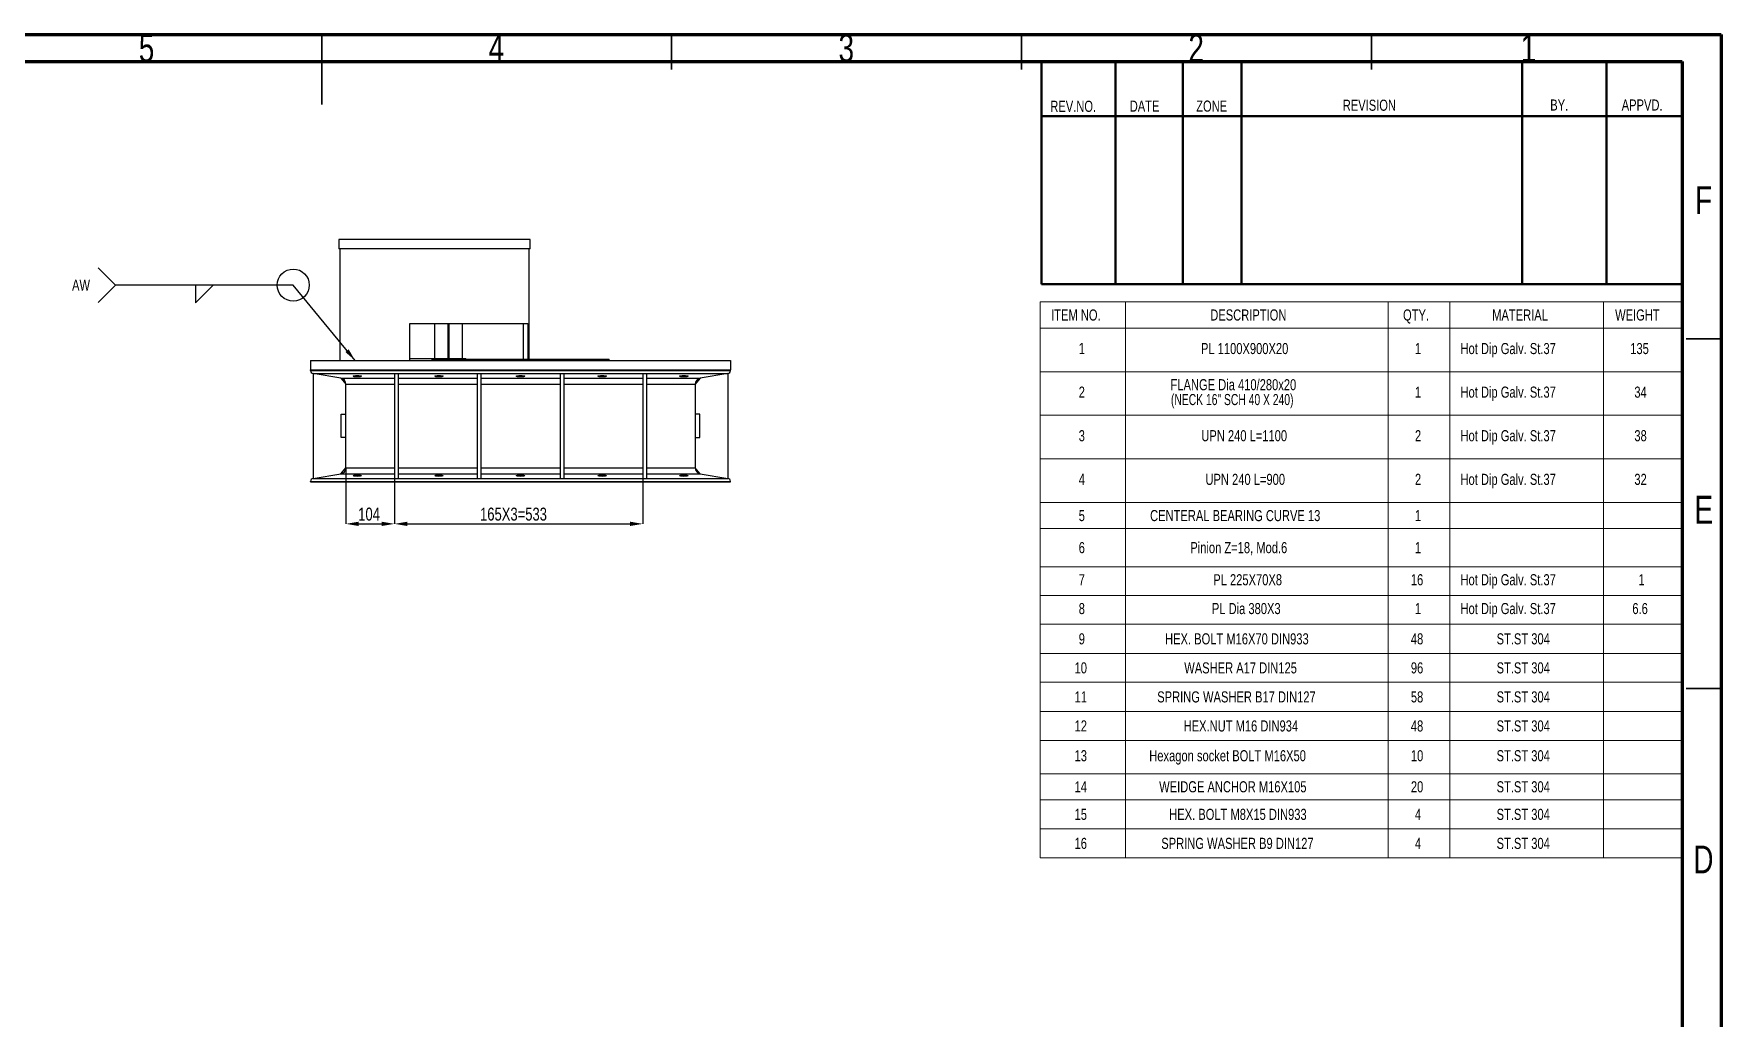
# Model space of a CAD drawing. Header units: millimetres. Extents: x 122 to 2816, y -707 to 556.
# Drawn here: x 280.8 to 521.9, y -555.3 to -414.6 of the extents above; entities that cross this region are included whole.
import ezdxf

# ---------------------------------------------------------------- set-up
doc = ezdxf.new("R2010")
doc.units = ezdxf.units.MM
doc.header["$PDSIZE"] = -1
doc.layers.add('FORMAT', color=7, linetype='Continuous')
doc.styles.add('SLDTEXTSTYLE13', font='TXT', dxfattribs={"width": 0.695652})
doc.styles.add('SLDTEXTSTYLE7', font='TXT', dxfattribs={"width": 0.75})
doc.dimstyles.new('SLDDIMSTYLE0', dxfattribs={"dimtxt": 2.5, "dimasz": 1.852083, "dimexe": 0, "dimexo": 0.625, "dimgap": 0, "dimtad": 1, "dimdec": 0, "dimrnd": 1e-09, "dimtxsty": 'Standard', "dimsah": 1, "dimcen": 2.5, "dimazin": 3, "dimtfac": 1.852083, "dimtdec": 0, "dimtmove": 0, "dimatfit": 3, "dimfrac": 2})
doc.dimstyles.new('SLDDIMSTYLE64', dxfattribs={"dimtxt": 1.852083, "dimasz": 1.852083, "dimexe": 0, "dimexo": 0.625, "dimgap": 0.463021, "dimtad": 1, "dimdec": 0, "dimlfac": 15, "dimrnd": 1e-09, "dimzin": 12, "dimtxsty": 'SLDTEXTSTYLE7', "dimsah": 1, "dimcen": 2.5, "dimazin": 3, "dimtfac": 1, "dimtdec": 0, "dimtmove": 0, "dimatfit": 0, "dimfrac": 2, "dimtzin": 12})
doc.dimstyles.new('SLDDIMSTYLE65', dxfattribs={"dimtxt": 1.852083, "dimasz": 1.852083, "dimexe": 0, "dimexo": 0.625, "dimgap": 0.463021, "dimtad": 1, "dimdec": 0, "dimlfac": 15, "dimrnd": 1e-09, "dimzin": 12, "dimtxsty": 'SLDTEXTSTYLE7', "dimsah": 1, "dimcen": 2.5, "dimazin": 3, "dimtfac": 1, "dimtdec": 0, "dimtmove": 0, "dimatfit": 3, "dimfrac": 2, "dimtzin": 12})

# ---------------------------------------------------------------- blocks, each defined once
blk = doc.blocks.new('SW_TABLEANNOTATION_5')
at = {"color": 0, "linetype": 'Continuous', "lineweight": 18}
for p, q in [((0, 0), (0, -3.74)), ((0, 0), (12.18, 0)), ((12.18, 0), (12.18, -3.74)), ((12.18, 0), (49.73, 0)), ((49.73, 0), (49.73, -3.74)), ((49.73, 0), (58.57, 0)), ((58.57, 0), (58.57, -3.74)), ((58.57, 0), (80.5, 0)), ((80.5, 0), (80.5, -3.74)), ((80.5, 0), (91.69, 0)), ((91.69, 0), (91.69, -3.74)), ((0, -3.74), (12.18, -3.74)), ((0, -3.74), (0, -9.97)), ((12.18, -3.74), (49.73, -3.74)), ((12.18, -3.74), (12.18, -9.97)), ((49.73, -3.74), (58.57, -3.74)), ((49.73, -3.74), (49.73, -9.97)), ((58.57, -3.74), (80.5, -3.74)), ((58.57, -3.74), (58.57, -9.97)), ((80.5, -3.74), (91.69, -3.74)), ((80.5, -3.74), (80.5, -9.97)), ((91.69, -3.74), (91.69, -9.97)), ((0, -9.97), (0, -16.2)), ((0, -9.97), (12.18, -9.97)), ((12.18, -9.97), (12.18, -16.2)), ((12.18, -9.97), (49.73, -9.97)), ((49.73, -9.97), (49.73, -16.2)), ((49.73, -9.97), (58.57, -9.97)), ((58.57, -9.97), (58.57, -16.2)), ((58.57, -9.97), (80.5, -9.97)), ((80.5, -9.97), (80.5, -16.2)), ((80.5, -9.97), (91.69, -9.97)), ((91.69, -9.97), (91.69, -16.2)), ((0, -16.2), (0, -22.44)), ((0, -16.2), (12.18, -16.2)), ((12.18, -16.2), (12.18, -22.44)), ((12.18, -16.2), (49.73, -16.2)), ((49.73, -16.2), (49.73, -22.44)), ((49.73, -16.2), (58.57, -16.2)), ((58.57, -16.2), (58.57, -22.44)), ((58.57, -16.2), (80.5, -16.2)), ((80.5, -16.2), (80.5, -22.44)), ((80.5, -16.2), (91.69, -16.2)), ((91.69, -16.2), (91.69, -22.44)), ((0, -22.44), (0, -28.67)), ((0, -22.44), (12.18, -22.44)), ((12.18, -22.44), (12.18, -28.67)), ((12.18, -22.44), (49.73, -22.44)), ((49.73, -22.44), (49.73, -28.67)), ((49.73, -22.44), (58.57, -22.44)), ((58.57, -22.44), (58.57, -28.67)), ((58.57, -22.44), (80.5, -22.44)), ((80.5, -22.44), (80.5, -28.67)), ((80.5, -22.44), (91.69, -22.44)), ((91.69, -22.44), (91.69, -28.67)), ((0, -28.67), (0, -32.41)), ((0, -28.67), (12.18, -28.67)), ((12.18, -28.67), (12.18, -32.41)), ((12.18, -28.67), (49.73, -28.67)), ((49.73, -28.67), (49.73, -32.41)), ((49.73, -28.67), (58.57, -28.67)), ((58.57, -28.67), (58.57, -32.41)), ((58.57, -28.67), (80.5, -28.67)), ((80.5, -28.67), (80.5, -32.41)), ((80.5, -28.67), (91.69, -28.67)), ((91.69, -28.67), (91.69, -32.41)), ((0, -32.41), (0, -37.85)), ((0, -32.41), (12.18, -32.41)), ((12.18, -32.41), (12.18, -37.85)), ((12.18, -32.41), (49.73, -32.41)), ((49.73, -32.41), (49.73, -37.85)), ((49.73, -32.41), (58.57, -32.41)), ((58.57, -32.41), (58.57, -37.85)), ((58.57, -32.41), (80.5, -32.41)), ((80.5, -32.41), (80.5, -37.85)), ((80.5, -32.41), (91.69, -32.41)), ((91.69, -32.41), (91.69, -37.85)), ((0, -37.85), (0, -41.97)), ((0, -37.85), (12.18, -37.85)), ((12.18, -37.85), (12.18, -41.97)), ((12.18, -37.85), (49.73, -37.85)), ((49.73, -37.85), (49.73, -41.97)), ((49.73, -37.85), (58.57, -37.85)), ((58.57, -37.85), (58.57, -41.97)), ((58.57, -37.85), (80.5, -37.85)), ((80.5, -37.85), (80.5, -41.97)), ((80.5, -37.85), (91.69, -37.85)), ((91.69, -37.85), (91.69, -41.97)), ((0, -41.97), (0, -46.08)), ((0, -41.97), (12.18, -41.97)), ((12.18, -41.97), (12.18, -46.08)), ((12.18, -41.97), (49.73, -41.97)), ((49.73, -41.97), (49.73, -46.08)), ((49.73, -41.97), (58.57, -41.97)), ((58.57, -41.97), (58.57, -46.08)), ((58.57, -41.97), (80.5, -41.97)), ((80.5, -41.97), (80.5, -46.08)), ((80.5, -41.97), (91.69, -41.97)), ((91.69, -41.97), (91.69, -46.08)), ((0, -46.08), (0, -50.24)), ((0, -46.08), (12.18, -46.08)), ((12.18, -46.08), (12.18, -50.24)), ((12.18, -46.08), (49.73, -46.08)), ((49.73, -46.08), (49.73, -50.24)), ((49.73, -46.08), (58.57, -46.08)), ((58.57, -46.08), (58.57, -50.24)), ((58.57, -46.08), (80.5, -46.08)), ((80.5, -46.08), (80.5, -50.24)), ((80.5, -46.08), (91.69, -46.08)), ((91.69, -46.08), (91.69, -50.24)), ((0, -50.24), (0, -54.38)), ((0, -50.24), (12.18, -50.24)), ((12.18, -50.24), (12.18, -54.38)), ((12.18, -50.24), (49.73, -50.24)), ((49.73, -50.24), (49.73, -54.38)), ((49.73, -50.24), (58.57, -50.24)), ((58.57, -50.24), (58.57, -54.38)), ((58.57, -50.24), (80.5, -50.24)), ((80.5, -50.24), (80.5, -54.38)), ((80.5, -50.24), (91.69, -50.24)), ((91.69, -50.24), (91.69, -54.38)), ((0, -54.38), (0, -58.54)), ((0, -54.38), (12.18, -54.38)), ((12.18, -54.38), (12.18, -58.54)), ((12.18, -54.38), (49.73, -54.38)), ((49.73, -54.38), (49.73, -58.54)), ((49.73, -54.38), (58.57, -54.38)), ((58.57, -54.38), (58.57, -58.54)), ((58.57, -54.38), (80.5, -54.38)), ((80.5, -54.38), (80.5, -58.54)), ((80.5, -54.38), (91.69, -54.38)), ((91.69, -54.38), (91.69, -58.54)), ((0, -58.54), (0, -62.68)), ((0, -58.54), (12.18, -58.54)), ((12.18, -58.54), (12.18, -62.68)), ((12.18, -58.54), (49.73, -58.54)), ((49.73, -58.54), (49.73, -62.68)), ((49.73, -58.54), (58.57, -58.54)), ((58.57, -58.54), (58.57, -62.68)), ((58.57, -58.54), (80.5, -58.54)), ((80.5, -58.54), (80.5, -62.68)), ((80.5, -58.54), (91.69, -58.54)), ((91.69, -58.54), (91.69, -62.68)), ((0, -62.68), (0, -67.44)), ((0, -62.68), (12.18, -62.68)), ((12.18, -62.68), (12.18, -67.44)), ((12.18, -62.68), (49.73, -62.68)), ((49.73, -62.68), (49.73, -67.44)), ((49.73, -62.68), (58.57, -62.68)), ((58.57, -62.68), (58.57, -67.44)), ((58.57, -62.68), (80.5, -62.68)), ((80.5, -62.68), (80.5, -67.44)), ((80.5, -62.68), (91.69, -62.68)), ((91.69, -62.68), (91.69, -67.44)), ((0, -67.44), (0, -71.18)), ((0, -67.44), (12.18, -67.44)), ((12.18, -67.44), (12.18, -71.18)), ((12.18, -67.44), (49.73, -67.44)), ((49.73, -67.44), (49.73, -71.18)), ((49.73, -67.44), (58.57, -67.44)), ((58.57, -67.44), (58.57, -71.18)), ((58.57, -67.44), (80.5, -67.44)), ((80.5, -67.44), (80.5, -71.18)), ((80.5, -67.44), (91.69, -67.44)), ((91.69, -67.44), (91.69, -71.18)), ((0, -71.18), (0, -75.33)), ((0, -71.18), (12.18, -71.18)), ((12.18, -71.18), (12.18, -75.33)), ((12.18, -71.18), (49.73, -71.18)), ((49.73, -71.18), (49.73, -75.33)), ((49.73, -71.18), (58.57, -71.18)), ((58.57, -71.18), (58.57, -75.33)), ((58.57, -71.18), (80.5, -71.18)), ((80.5, -71.18), (80.5, -75.33)), ((80.5, -71.18), (91.69, -71.18)), ((91.69, -71.18), (91.69, -75.33)), ((0, -75.33), (0, -79.47)), ((0, -75.33), (12.18, -75.33)), ((12.18, -75.33), (12.18, -79.47)), ((12.18, -75.33), (49.73, -75.33)), ((49.73, -75.33), (49.73, -79.47)), ((49.73, -75.33), (58.57, -75.33)), ((58.57, -75.33), (58.57, -79.47)), ((58.57, -75.33), (80.5, -75.33)), ((80.5, -75.33), (80.5, -79.47)), ((80.5, -75.33), (91.69, -75.33)), ((91.69, -75.33), (91.69, -79.47)), ((0, -79.47), (12.18, -79.47)), ((12.18, -79.47), (49.73, -79.47)), ((49.73, -79.47), (58.57, -79.47)), ((58.57, -79.47), (80.5, -79.47)), ((80.5, -79.47), (91.69, -79.47))]:
    blk.add_line(p, q, dxfattribs=at)
at = {"color": 0, "linetype": 'Continuous', "lineweight": 0, "attachment_point": 1}
for s, insert, char_height, style in [('ITEM NO.', (1.57, -1.07), 1.587, 'SLDTEXTSTYLE7'), ('DESCRIPTION', (24.31, -1.07), 1.5875, 'SLDTEXTSTYLE7'), ('QTY.', (51.86, -1.07), 1.587, 'SLDTEXTSTYLE7'), ('MATERIAL', (64.6, -1.07), 1.587, 'SLDTEXTSTYLE7'), ('WEIGHT', (82.17, -1.07), 1.587, 'SLDTEXTSTYLE7'), ('1', (5.51, -5.87), 1.59, 'SLDTEXTSTYLE7'), ('PL 1100X900X20', (22.98, -5.87), 1.5875, 'SLDTEXTSTYLE7'), ('1', (53.56, -5.87), 1.59, 'SLDTEXTSTYLE7'), ('Hot Dip Galv. St.37', (60.07, -5.87), 1.5875, 'SLDTEXTSTYLE7'), ('135', (84.33, -5.87), 1.587, 'SLDTEXTSTYLE7'), ('FLANGE Dia 410/280x20', (18.63, -11.04), 1.5875, 'SLDTEXTSTYLE7'), ('Hot Dip Galv. St.37', (60.07, -12.1), 1.5875, 'SLDTEXTSTYLE7'), ('2', (5.51, -12.1), 1.59, 'SLDTEXTSTYLE7'), ('(NECK 16" SCH 40 X 240)', (18.69, -13.16), 1.5875, 'SLDTEXTSTYLE13'), ('1', (53.56, -12.1), 1.59, 'SLDTEXTSTYLE7'), ('34', (84.92, -12.1), 1.587, 'SLDTEXTSTYLE7'), ('3', (5.51, -18.33), 1.59, 'SLDTEXTSTYLE7'), ('UPN 240 L=1100', (23.03, -18.33), 1.5875, 'SLDTEXTSTYLE7'), ('2', (53.56, -18.33), 1.59, 'SLDTEXTSTYLE7'), ('Hot Dip Galv. St.37', (60.07, -18.33), 1.5875, 'SLDTEXTSTYLE7'), ('38', (84.92, -18.33), 1.587, 'SLDTEXTSTYLE7'), ('4', (5.51, -24.57), 1.59, 'SLDTEXTSTYLE7'), ('UPN 240 L=900', (23.62, -24.57), 1.5875, 'SLDTEXTSTYLE7'), ('2', (53.56, -24.57), 1.59, 'SLDTEXTSTYLE7'), ('Hot Dip Galv. St.37', (60.07, -24.57), 1.5875, 'SLDTEXTSTYLE7'), ('32', (84.92, -24.57), 1.587, 'SLDTEXTSTYLE7'), ('5', (5.51, -29.75), 1.59, 'SLDTEXTSTYLE7'), ('CENTERAL BEARING CURVE 13', (15.71, -29.75), 1.5875, 'SLDTEXTSTYLE7'), ('1', (53.56, -29.75), 1.59, 'SLDTEXTSTYLE7'), ('6', (5.51, -34.33), 1.59, 'SLDTEXTSTYLE7'), ('Pinion Z=18, Mod.6', (21.46, -34.33), 1.5875, 'SLDTEXTSTYLE7'), ('1', (53.56, -34.33), 1.59, 'SLDTEXTSTYLE7'), ('7', (5.51, -38.92), 1.59, 'SLDTEXTSTYLE7'), ('PL 225X70X8', (24.74, -38.92), 1.5875, 'SLDTEXTSTYLE7'), ('16', (52.98, -38.92), 1.587, 'SLDTEXTSTYLE7'), ('Hot Dip Galv. St.37', (60.07, -38.92), 1.5875, 'SLDTEXTSTYLE7'), ('1', (85.51, -38.92), 1.59, 'SLDTEXTSTYLE7'), ('8', (5.51, -43.04), 1.59, 'SLDTEXTSTYLE7'), ('PL Dia 380X3', (24.54, -43.04), 1.5875, 'SLDTEXTSTYLE7'), ('1', (53.56, -43.04), 1.59, 'SLDTEXTSTYLE7'), ('Hot Dip Galv. St.37', (60.07, -43.04), 1.5875, 'SLDTEXTSTYLE7'), ('6.6', (84.63, -43.04), 1.587, 'SLDTEXTSTYLE7'), ('9', (5.51, -47.37), 1.59, 'SLDTEXTSTYLE7'), ('HEX. BOLT M16X70 DIN933', (17.85, -47.37), 1.5875, 'SLDTEXTSTYLE7'), ('48', (52.98, -47.37), 1.587, 'SLDTEXTSTYLE7'), ('ST.ST 304', (65.23, -47.37), 1.587, 'SLDTEXTSTYLE7'), ('10', (4.92, -51.52), 1.587, 'SLDTEXTSTYLE7'), ('WASHER A17 DIN125', (20.59, -51.52), 1.5875, 'SLDTEXTSTYLE7'), ('96', (52.98, -51.52), 1.587, 'SLDTEXTSTYLE7'), ('ST.ST 304', (65.23, -51.52), 1.587, 'SLDTEXTSTYLE7'), ('11', (4.92, -55.67), 1.587, 'SLDTEXTSTYLE7'), ('SPRING WASHER B17 DIN127', (16.73, -55.67), 1.5875, 'SLDTEXTSTYLE7'), ('58', (52.98, -55.67), 1.587, 'SLDTEXTSTYLE7'), ('ST.ST 304', (65.23, -55.67), 1.587, 'SLDTEXTSTYLE7'), ('12', (4.92, -59.82), 1.587, 'SLDTEXTSTYLE7'), ('HEX.NUT M16 DIN934', (20.5, -59.82), 1.5875, 'SLDTEXTSTYLE7'), ('48', (52.98, -59.82), 1.587, 'SLDTEXTSTYLE7'), ('ST.ST 304', (65.23, -59.82), 1.587, 'SLDTEXTSTYLE7'), ('13', (4.92, -64.08), 1.587, 'SLDTEXTSTYLE7'), ('Hexagon socket BOLT M16X50', (15.59, -64.08), 1.5875, 'SLDTEXTSTYLE7'), ('10', (52.98, -64.08), 1.587, 'SLDTEXTSTYLE7'), ('ST.ST 304', (65.23, -64.08), 1.587, 'SLDTEXTSTYLE7'), ('14', (4.92, -68.52), 1.587, 'SLDTEXTSTYLE7'), ('WEIDGE ANCHOR M16X105', (17.01, -68.52), 1.5875, 'SLDTEXTSTYLE7'), ('20', (52.98, -68.52), 1.587, 'SLDTEXTSTYLE7'), ('ST.ST 304', (65.23, -68.52), 1.587, 'SLDTEXTSTYLE7'), ('15', (4.92, -72.46), 1.587, 'SLDTEXTSTYLE7'), ('HEX. BOLT M8X15 DIN933', (18.44, -72.46), 1.5875, 'SLDTEXTSTYLE7'), ('4', (53.56, -72.46), 1.59, 'SLDTEXTSTYLE7'), ('ST.ST 304', (65.23, -72.46), 1.587, 'SLDTEXTSTYLE7'), ('16', (4.92, -76.61), 1.587, 'SLDTEXTSTYLE7'), ('SPRING WASHER B9 DIN127', (17.31, -76.61), 1.5875, 'SLDTEXTSTYLE7'), ('4', (53.56, -76.61), 1.59, 'SLDTEXTSTYLE7'), ('ST.ST 304', (65.23, -76.61), 1.587, 'SLDTEXTSTYLE7')]:
    blk.add_mtext(s, dxfattribs=dict(at, insert=insert, char_height=char_height, style=style))
blk = doc.blocks.new('*D1470')
at = {"layer": 'Defpoints', "color": 0}
for p in [(325.38, -476.6), (332.33, -478.12), (332.33, -484.62)]:
    blk.add_point(p, dxfattribs=at)
at = {"layer": 'FORMAT', "color": 0, "lineweight": -2}
for p, q in [((325.38, -476.67), (325.38, -484.62)), ((332.33, -478.18), (332.33, -484.62)), ((327.23, -484.62), (330.48, -484.62))]:
    blk.add_line(p, q, dxfattribs=at)
at = {"layer": 'FORMAT', "color": 0}
for points in [[(327.23, -484.31), (327.23, -484.93), (325.38, -484.62)], [(330.48, -484.31), (330.48, -484.93), (332.33, -484.62)]]:
    blk.add_solid(points, dxfattribs=at)
at = {"layer": 'FORMAT', "color": 0, "insert": (328.7, -482.3), "char_height": 1.852, "attachment_point": 2, "style": 'SLDTEXTSTYLE7'}
blk.add_mtext('\\A1;104', dxfattribs=at)
blk = doc.blocks.new('*D1471')
at = {"layer": 'Defpoints', "color": 0}
for p in [(332.33, -478.12), (367.83, -478.12), (367.83, -484.62)]:
    blk.add_point(p, dxfattribs=at)
at = {"layer": 'FORMAT', "color": 0, "lineweight": -2}
for p, q in [((332.33, -478.18), (332.33, -484.62)), ((367.83, -478.18), (367.83, -484.62)), ((334.18, -484.62), (365.98, -484.62))]:
    blk.add_line(p, q, dxfattribs=at)
at = {"layer": 'FORMAT', "color": 0}
for points in [[(334.18, -484.31), (334.18, -484.93), (332.33, -484.62)], [(365.98, -484.31), (365.98, -484.93), (367.83, -484.62)]]:
    blk.add_solid(points, dxfattribs=at)
at = {"layer": 'FORMAT', "color": 0, "insert": (349.34, -482.3), "char_height": 1.8521, "attachment_point": 2, "style": 'SLDTEXTSTYLE7'}
blk.add_mtext('\\A1;165X3=533', dxfattribs=at)
blk = doc.blocks.new('SW_SYMBOL_AWLD_FILL')
at = {"layer": 'FORMAT', "color": 0}
for p, q in [((0, 0), (0, 1250)), ((0, 1250), (1250, 0)), ((1250, 0), (0, 0))]:
    blk.add_line(p, q, dxfattribs=at)
blk = doc.blocks.new('SW_WELDSYMBOL_11')
at = {"layer": 'FORMAT', "color": 0}
for p in [(-27.88, 2.48), (-27.88, -2.48), (0, 0)]:
    blk.add_line(p, (-25.4, 0), dxfattribs=at)
blk.add_circle((0, 0), 2.29, dxfattribs=at)
at = {"layer": 'FORMAT', "color": 0, "extrusion": (0, 0, -1), "xscale": 0.0020277832, "yscale": 0.0020277832, "zscale": 0.0020277832, "rotation": 180}
blk.add_blockref('SW_SYMBOL_AWLD_FILL', (13.98, 0), dxfattribs=at)
at = {"layer": 'FORMAT', "color": 0, "insert": (-31.61, 0.79), "char_height": 1.587, "attachment_point": 1, "style": 'SLDTEXTSTYLE7'}
blk.add_mtext('AW', dxfattribs=at)

msp = doc.modelspace()

# ---------------------------------------------------------------- linework, layer by layer
at = {"color": 7, "linetype": 'Continuous', "lineweight": 70}
for p, q in [((121.939991, -414.672732), (521.939991, -414.672732)), ((521.939991, -414.672732), (521.939991, -701.672732)), ((126.939991, -418.539207), (516.342463, -418.539207)), ((516.342463, -418.539207), (516.342463, -695.539207))]:
    msp.add_line(p, q, dxfattribs=at)
at = {"color": 7, "linetype": 'Continuous', "lineweight": 35}
for p, q in [((321.939991, -414.671732), (321.939991, -424.673732)), ((321.939991, -419.672732), (321.939991, -414.672732)), ((371.939991, -419.672732), (371.939991, -414.672732)), ((421.939991, -419.672732), (421.939991, -414.672732)), ((471.939991, -419.672732), (471.939991, -414.672732)), ((516.939991, -458.172732), (521.939991, -458.172732)), ((516.939991, -508.172732), (521.939991, -508.172732))]:
    msp.add_line(p, q, dxfattribs=at)
at = {"color": 7, "linetype": 'Continuous', "lineweight": 50}
for p, q in [((424.782852, -418.539207), (424.782852, -450.362126)), ((435.35879, -418.539207), (435.35879, -450.225421)), ((445.018201, -418.539207), (445.018201, -450.362146)), ((453.375648, -418.539207), (453.375648, -450.362126)), ((493.492334, -418.539207), (493.492334, -450.362126)), ((505.528945, -418.539207), (505.528945, -450.362146)), ((516.342463, -426.354928), (424.782852, -426.354928)), ((516.342463, -450.362126), (424.782852, -450.362126))]:
    msp.add_line(p, q, dxfattribs=at)
at = {"color": 7, "linetype": 'Continuous', "lineweight": 25}
for p, q in [((324.378507, -443.95769), (324.378507, -445.291024)), ((351.711841, -443.95769), (324.378507, -443.95769)), ((351.711841, -445.291024), (324.378507, -445.291024)), ((324.498507, -445.291024), (324.498507, -461.291024)), ((351.591841, -461.091024), (351.591841, -445.291024)), ((351.711841, -445.291024), (351.711841, -443.95769)), ((334.521372, -455.95769), (351.389201, -455.95769)), ((334.521372, -461.291024), (334.521372, -455.95769)), ((338.077187, -460.991024), (338.077187, -455.95769)), ((340.003769, -460.991024), (340.003769, -455.95769)), ((340.128651, -460.991024), (340.128651, -455.95769)), ((342.045174, -460.991024), (342.045174, -455.95769)), ((350.783576, -461.091024), (350.783576, -455.95769)), ((351.389201, -455.95769), (351.389201, -461.091024)), ((320.345174, -461.291024), (320.345174, -462.624357)), ((320.345174, -461.291024), (380.345174, -461.291024)), ((320.345174, -462.704465), (320.345174, -462.624357)), ((320.345174, -462.624357), (380.345174, -462.624357)), ((320.345174, -462.704465), (380.345174, -462.704465)), ((334.521372, -460.991024), (342.545174, -460.991024)), ((337.678507, -461.091024), (337.678507, -461.291024)), ((337.678507, -461.091024), (363.011841, -461.091024)), ((342.545174, -461.091024), (342.545174, -460.991024)), ((363.011841, -461.291024), (363.011841, -461.091024)), ((380.345174, -461.291024), (380.345174, -462.624357)), ((380.345174, -462.704465), (380.345174, -462.624357)), ((324.65433, -463.789794), (320.707263, -463.131901)), ((320.707263, -463.131901), (320.707263, -478.116813)), ((320.707263, -463.131901), (379.983085, -463.131901)), ((324.65433, -463.789794), (325.378507, -464.644667)), ((325.378507, -476.604047), (325.378507, -464.644667)), ((332.328507, -463.131901), (332.328507, -478.116813)), ((332.328507, -463.131901), (332.861841, -463.131901)), ((332.861841, -463.131901), (332.861841, -478.116813)), ((344.161841, -463.131901), (344.161841, -478.116813)), ((344.161841, -463.131901), (344.695174, -463.131901)), ((344.695174, -463.131901), (344.695174, -478.116813)), ((355.995174, -463.131901), (355.995174, -478.116813)), ((355.995174, -463.131901), (356.528507, -463.131901)), ((356.528507, -463.131901), (356.528507, -478.116813)), ((367.828507, -463.131901), (367.828507, -478.116813)), ((367.828507, -463.131901), (368.361841, -463.131901)), ((368.361841, -463.131901), (368.361841, -478.116813)), ((376.036018, -463.789794), (375.311841, -464.644667)), ((375.311841, -464.644667), (375.311841, -476.604047)), ((379.983085, -463.131901), (376.036018, -463.789794)), ((379.983085, -463.131901), (379.983085, -478.116813)), ((324.711841, -468.95769), (325.378507, -468.95769)), ((324.711841, -472.291024), (324.711841, -468.95769)), ((375.978507, -468.95769), (375.311841, -468.95769)), ((375.978507, -472.291024), (375.978507, -468.95769)), ((325.378507, -472.291024), (324.711841, -472.291024)), ((375.311841, -472.291024), (375.978507, -472.291024)), ((320.707263, -478.116813), (324.65433, -477.45892)), ((324.65433, -477.45892), (325.378507, -476.604047)), ((376.036018, -477.45892), (375.311841, -476.604047)), ((376.036018, -477.45892), (379.983085, -478.116813)), ((320.345174, -478.624357), (320.345174, -478.54425)), ((320.345174, -478.54425), (380.345174, -478.54425)), ((320.345174, -478.624357), (380.345174, -478.624357)), ((320.707263, -478.116813), (379.983085, -478.116813)), ((332.328507, -478.116813), (332.861841, -478.116813)), ((344.161841, -478.116813), (344.695174, -478.116813)), ((355.995174, -478.116813), (356.528507, -478.116813)), ((367.828507, -478.116813), (368.361841, -478.116813)), ((380.345174, -478.624357), (380.345174, -478.54425))]:
    msp.add_line(p, q, dxfattribs=at)
at = {"color": 8, "linetype": 'Continuous', "lineweight": 25}
for p, q in [((324.65433, -463.789794), (332.328507, -463.789794)), ((325.378507, -464.644667), (332.328507, -464.644667)), ((332.861841, -463.789794), (344.161841, -463.789794)), ((332.861841, -464.644667), (344.161841, -464.644667)), ((344.695174, -463.789794), (355.995174, -463.789794)), ((344.695174, -464.644667), (355.995174, -464.644667)), ((356.528507, -463.789794), (367.828507, -463.789794)), ((356.528507, -464.644667), (367.828507, -464.644667)), ((368.361841, -463.789794), (376.036018, -463.789794)), ((368.361841, -464.644667), (375.311841, -464.644667)), ((324.65433, -477.45892), (332.328507, -477.45892)), ((325.378507, -476.604047), (332.328507, -476.604047)), ((332.861841, -476.604047), (344.161841, -476.604047)), ((332.861841, -477.45892), (344.161841, -477.45892)), ((344.695174, -476.604047), (355.995174, -476.604047)), ((344.695174, -477.45892), (355.995174, -477.45892)), ((356.528507, -476.604047), (367.828507, -476.604047)), ((356.528507, -477.45892), (367.828507, -477.45892)), ((368.361841, -476.604047), (375.311841, -476.604047)), ((368.361841, -477.45892), (376.036018, -477.45892))]:
    msp.add_line(p, q, dxfattribs=at)
at = {"color": 7, "linetype": 'Continuous', "lineweight": 25}
for centre, radius, start, end in [((320.778507, -462.704465), 0.433333, 180, 260.537), ((379.911841, -462.704465), 0.433333, 279.463, 0), ((324.511841, -464.644667), 0.866667, 0, 80.537), ((376.178507, -464.644667), 0.866667, 99.463, 180), ((324.511841, -476.604047), 0.866667, 279.463, 0), ((376.178507, -476.604047), 0.866667, 180, 260.537), ((320.778507, -478.54425), 0.433333, 99.463, 180), ((379.911841, -478.54425), 0.433333, 0, 80.537)]:
    msp.add_arc(centre, radius, start, end, dxfattribs=at)
for centre in [(327.011841, -463.516026), (338.678507, -463.516026), (350.345174, -463.516026), (362.011841, -463.516026), (373.678507, -463.516026), (327.011841, -477.732689), (338.678507, -477.732689), (350.345174, -477.732689), (362.011841, -477.732689), (373.678507, -477.732689)]:
    msp.add_ellipse(centre, major_axis=(0.6, 0), ratio=0.166678825, dxfattribs=at)

# ---------------------------------------------------------------- block references
at = {"color": 7, "linetype": 'Continuous', "lineweight": 0}
msp.add_blockref('SW_TABLEANNOTATION_5', (424.604967, -452.895848), dxfattribs=at)
at = {"layer": 'FORMAT'}
msp.add_blockref('SW_WELDSYMBOL_11', (317.86631, -450.48545), dxfattribs=at)

# ---------------------------------------------------------------- texts
at = {"color": 7, "linetype": 'Continuous', "lineweight": 0, "style": 'SLDTEXTSTYLE7'}
for s, insert, char_height, attachment_point in [('5', (296.900028, -414.612578), 3.96875, 2), ('4', (346.900028, -414.612578), 3.96875, 2), ('3', (396.900028, -414.612578), 3.96875, 2), ('2', (446.900028, -414.612578), 3.96875, 2), ('1', (494.400028, -414.612578), 3.96875, 2), ('REV.NO.', (426.056116, -424.136624), 1.5875, 1), ('DATE', (437.409038, -424.107347), 1.5875, 1), ('ZONE', (446.907363, -424.107347), 1.5875, 1), ('REVISION', (467.847896, -423.980206), 1.5875, 1), ('BY.', (497.50104, -423.950929), 1.5875, 1), ('APPVD.', (507.712031, -423.950929), 1.5875, 1), ('F', (519.397731, -436.362578), 3.96875, 2), ('E', (519.4478, -480.612578), 3.96875, 2), ('D', (519.392678, -530.612578), 3.96875, 2)]:
    msp.add_mtext(s, dxfattribs=dict(at, insert=insert, char_height=char_height, attachment_point=attachment_point))

# ---------------------------------------------------------------- dimensions: what is measured, and where the dimension line sits
at = {"layer": 'FORMAT'}
dim = msp.add_linear_dim(base=(332.328507, -484.619893), p1=(325.378507, -476.604047), p2=(332.328507, -478.116813), dimstyle='SLDDIMSTYLE64', dxfattribs=at)
dim.commit()
dim.dimension.update_dxf_attribs({"geometry": '*D1470', "text_midpoint": (328.696289, -484.619893), "dimtype": 160})
dim = msp.add_linear_dim(base=(367.8285072021, -484.6198926683), p1=(332.3285072021, -478.1168129849), p2=(367.8285072021, -478.1168129849), text='165X3=<>', dimstyle='SLDDIMSTYLE65', dxfattribs=at)
dim.commit()
dim.dimension.update_dxf_attribs({"geometry": '*D1471', "text_midpoint": (349.3397839452, -484.6198926683), "dimtype": 160})

# ---------------------------------------------------------------- leaders
msp.add_leader([(326.720146, -461.291024), (317.86631, -450.48545)], dimstyle='SLDDIMSTYLE0', dxfattribs=at)

doc.saveas('drawing.dxf')
